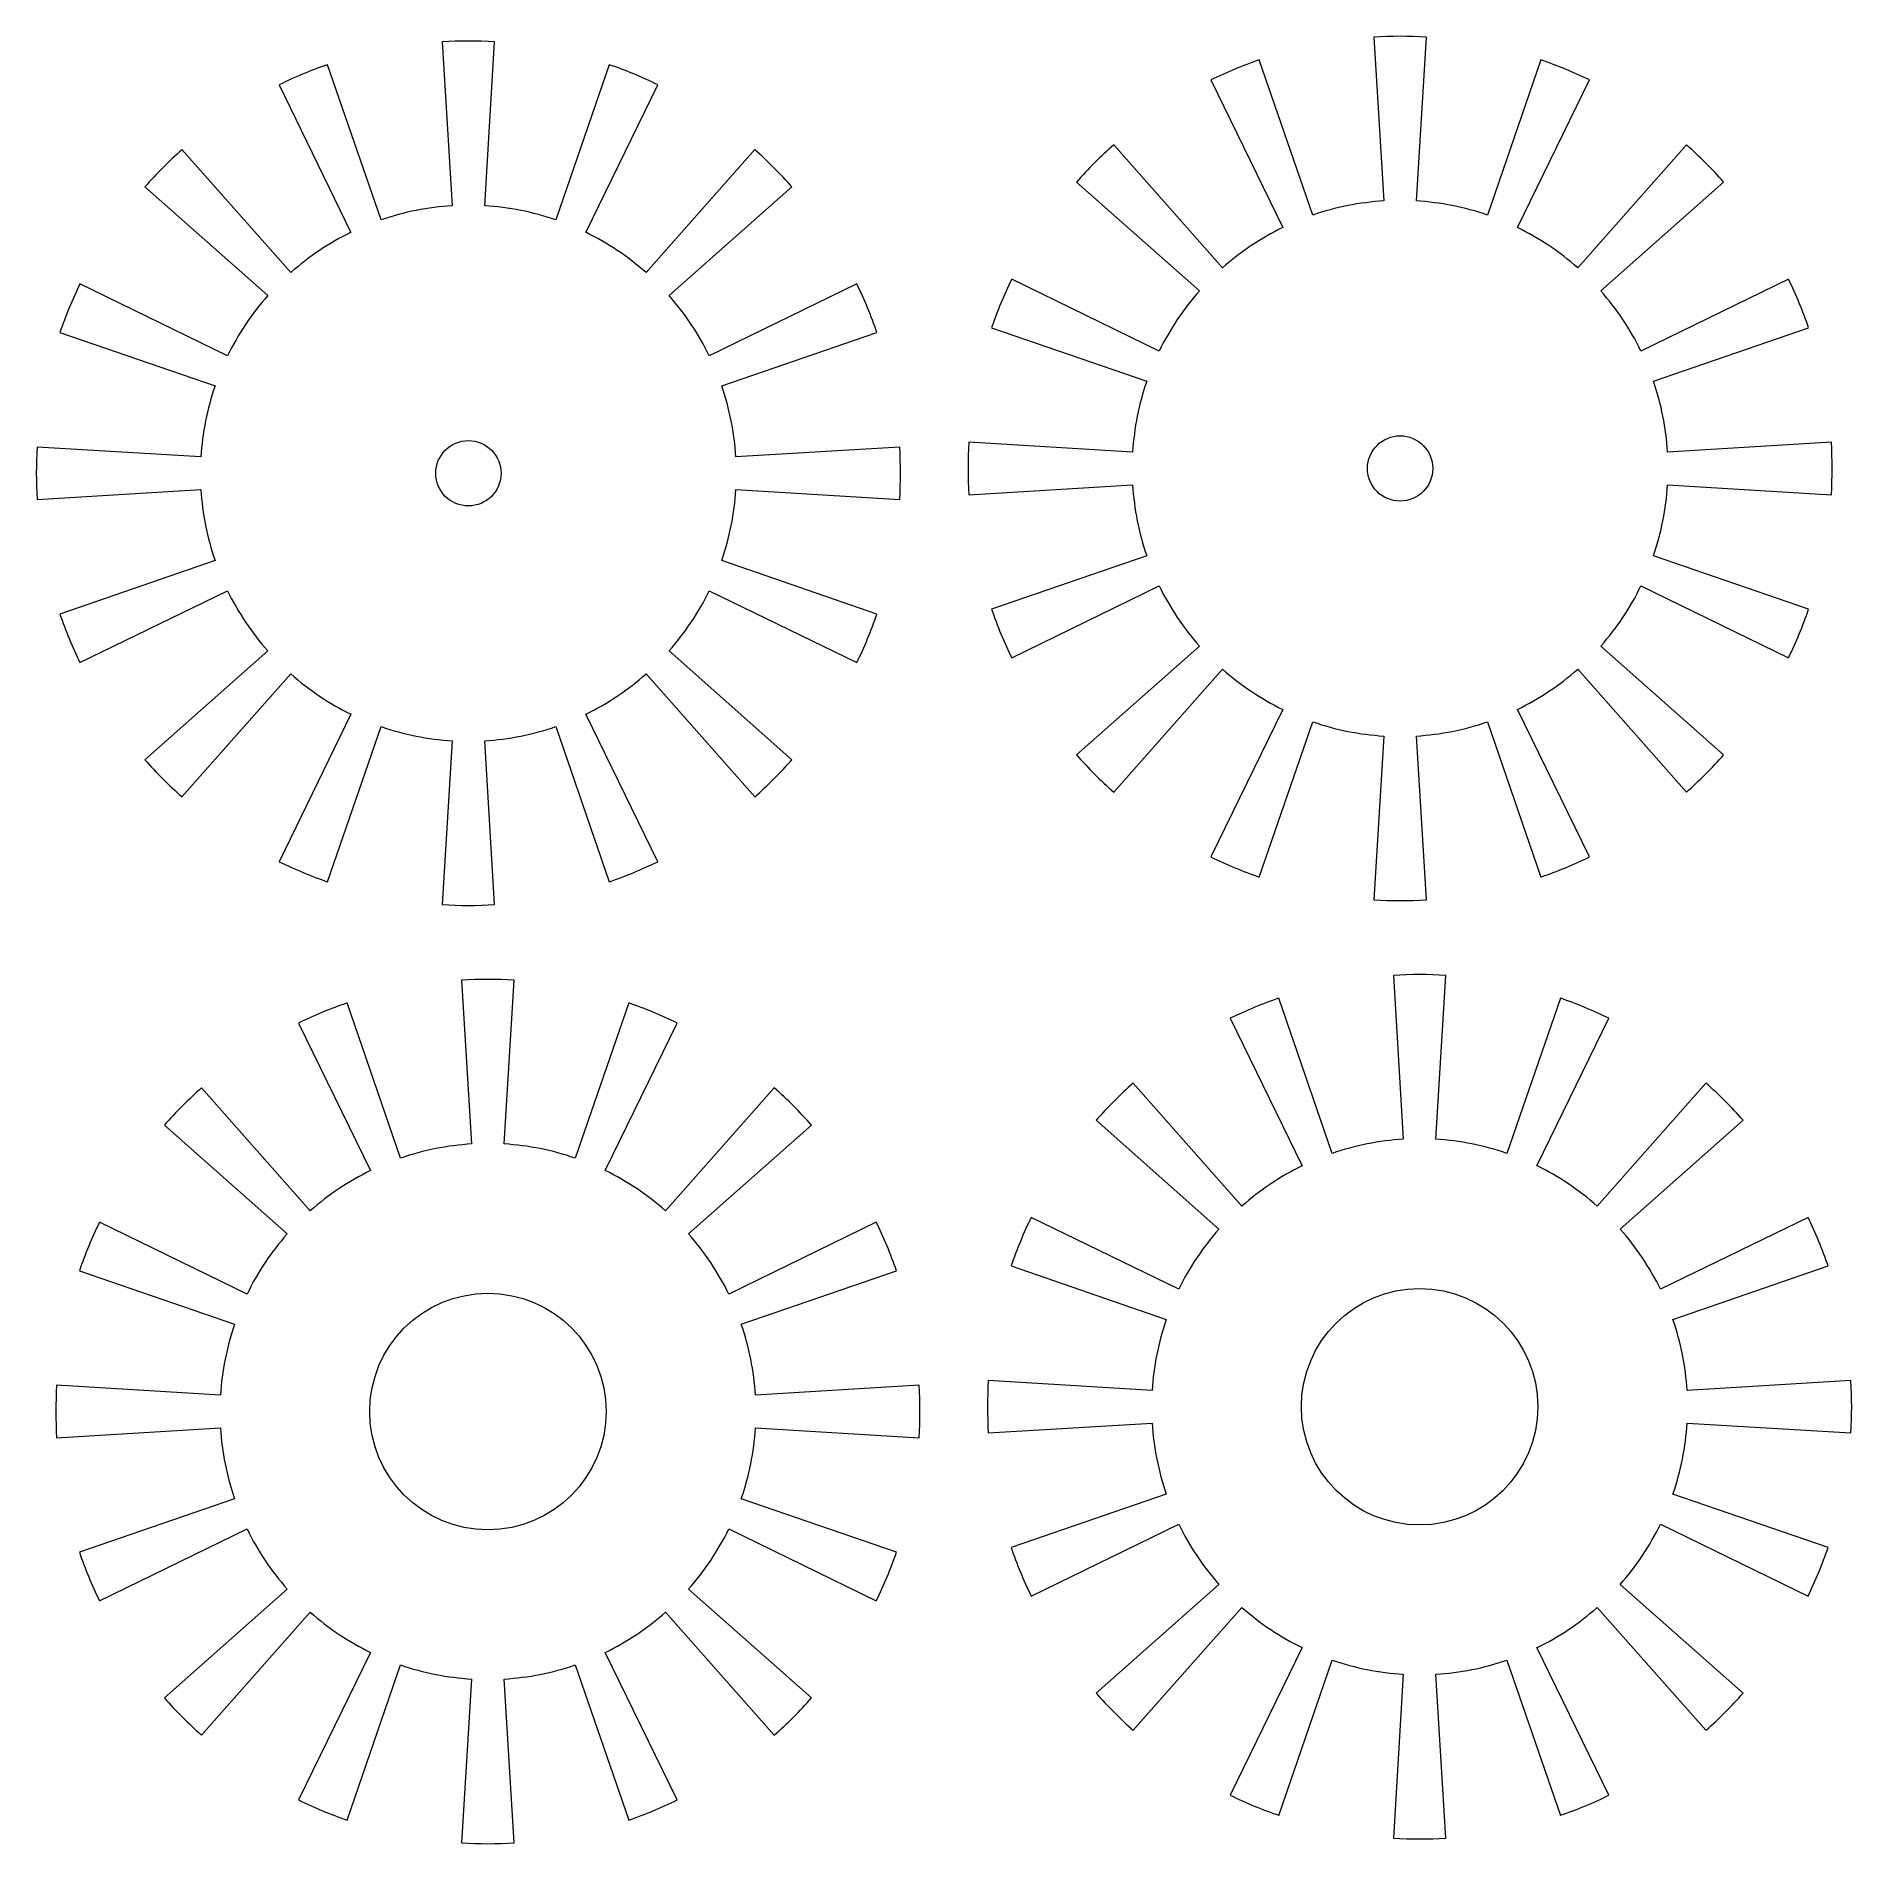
# Model space of a CAD drawing. Header units: inches. Extents: x -1.56 to 4.98, y -4.93 to 1.57.
import ezdxf

# ---------------------------------------------------------------- set-up
doc = ezdxf.new("R2010")
doc.units = ezdxf.units.IN
doc.header["$MEASUREMENT"] = 0

msp = doc.modelspace()

# ---------------------------------------------------------------- linework, layer by layer
at = {"color": 242, "linetype": 'Continuous', "lineweight": 15, "true_color": 0xcd2027}
for p, q in [((3.2589, 1.5695), (3.2948, 0.9799)), ((3.412, 0.9799), (3.4479, 1.5695)), ((-0.0945, 1.5524), (-0.0586, 0.9627)), ((0.0586, 0.9627), (0.0945, 1.5524)), ((-0.3143, 0.9119), (-0.5068, 1.4703)), ((0.5068, 1.4703), (0.3143, 0.9119)), ((3.0391, 0.929), (2.8466, 1.4875)), ((3.8601, 1.4875), (3.6677, 0.929)), ((-0.6814, 1.398), (-0.4226, 0.867)), ((0.4226, 0.867), (0.6814, 1.398)), ((2.672, 1.4152), (2.9308, 0.8842)), ((3.7759, 0.8842), (4.0347, 1.4152)), ((2.7141, 0.7394), (2.3225, 1.1817)), ((4.3842, 1.1817), (3.9927, 0.7394)), ((-0.6393, 0.7222), (-1.0309, 1.1645)), ((1.0309, 1.1645), (0.6393, 0.7222)), ((2.1889, 1.048), (2.6312, 0.6565)), ((4.0756, 0.6565), (4.5179, 1.048)), ((-1.1645, 1.0309), (-0.7222, 0.6393)), ((0.7222, 0.6393), (1.1645, 1.0309)), ((-0.867, 0.4226), (-1.398, 0.6814)), ((1.398, 0.6814), (0.867, 0.4226)), ((2.4864, 0.4397), (1.9554, 0.6985)), ((4.7514, 0.6985), (4.2204, 0.4397)), ((1.883, 0.5239), (2.4415, 0.3314)), ((4.2652, 0.3314), (4.8237, 0.5239)), ((-1.4703, 0.5068), (-0.9119, 0.3143)), ((0.9119, 0.3143), (1.4703, 0.5068)), ((-0.9627, 0.0586), (-1.5524, 0.0945)), ((1.5524, 0.0945), (0.9627, 0.0586)), ((2.3907, 0.0758), (1.801, 0.1117)), ((4.9057, 0.1117), (4.3161, 0.0758)), ((-1.5524, -0.0945), (-0.9627, -0.0586)), ((0.9627, -0.0586), (1.5524, -0.0945)), ((1.801, -0.0773), (2.3907, -0.0414)), ((4.3161, -0.0414), (4.9057, -0.0773)), ((-0.9119, -0.3143), (-1.4703, -0.5068)), ((1.4703, -0.5068), (0.9119, -0.3143)), ((2.4415, -0.2971), (1.883, -0.4896)), ((4.8237, -0.4896), (4.2652, -0.2971)), ((-1.398, -0.6814), (-0.867, -0.4226)), ((0.867, -0.4226), (1.398, -0.6814)), ((1.9554, -0.6642), (2.4864, -0.4054)), ((4.2204, -0.4054), (4.7514, -0.6642)), ((-0.7222, -0.6393), (-1.1645, -1.0309)), ((1.1645, -1.0309), (0.7222, -0.6393)), ((2.6312, -0.6221), (2.1889, -1.0137)), ((4.5179, -1.0137), (4.0756, -0.6221)), ((2.3225, -1.1473), (2.7141, -0.705)), ((3.9927, -0.705), (4.3842, -1.1473)), ((-1.0309, -1.1645), (-0.6393, -0.7222)), ((0.6393, -0.7222), (1.0309, -1.1645)), ((-0.4226, -0.867), (-0.6814, -1.398)), ((-0.5068, -1.4703), (-0.3143, -0.9119)), ((0.3143, -0.9119), (0.5068, -1.4703)), ((0.6814, -1.398), (0.4226, -0.867)), ((2.9308, -0.8498), (2.672, -1.3808)), ((2.8466, -1.4532), (3.0391, -0.8947)), ((3.6677, -0.8947), (3.8601, -1.4532)), ((4.0347, -1.3808), (3.7759, -0.8498)), ((-0.0586, -0.9627), (-0.0945, -1.5524)), ((0.0945, -1.5524), (0.0586, -0.9627)), ((3.2948, -0.9455), (3.2589, -1.5352)), ((3.4479, -1.5352), (3.412, -0.9455)), ((-0.0243, -1.824), (0.0116, -2.4137)), ((0.1288, -2.4137), (0.1647, -1.824)), ((3.3291, -1.8069), (3.365, -2.3965)), ((3.4822, -2.3965), (3.5181, -1.8069)), ((3.1093, -2.4474), (2.9168, -1.8889)), ((3.9303, -1.8889), (3.7378, -2.4474)), ((-0.2441, -2.4645), (-0.4366, -1.906)), ((0.5769, -1.906), (0.3845, -2.4645)), ((-0.6112, -1.9784), (-0.3524, -2.5094)), ((0.4928, -2.5094), (0.7516, -1.9784)), ((2.7422, -1.9612), (3.001, -2.4922)), ((3.8461, -2.4922), (4.1049, -1.9612)), ((-0.5691, -2.6542), (-0.9607, -2.2119)), ((1.101, -2.2119), (0.7095, -2.6542)), ((2.7843, -2.637), (2.3927, -2.1947)), ((4.4544, -2.1947), (4.0629, -2.637)), ((-1.0943, -2.3455), (-0.652, -2.7371)), ((0.7924, -2.7371), (1.2347, -2.3455)), ((2.2591, -2.3284), (2.7014, -2.7199)), ((4.1458, -2.7199), (4.5881, -2.3284)), ((2.5566, -2.9367), (2.0256, -2.6778)), ((4.8216, -2.6778), (4.2906, -2.9367)), ((-0.7968, -2.9538), (-1.3278, -2.695)), ((1.4682, -2.695), (0.9372, -2.9538)), ((-1.4002, -2.8696), (-0.8417, -3.0621)), ((0.9821, -3.0621), (1.5405, -2.8696)), ((1.9532, -2.8525), (2.5117, -3.0449)), ((4.3354, -3.0449), (4.8939, -2.8525)), ((2.4609, -3.3006), (1.8712, -3.2647)), ((4.9759, -3.2647), (4.3863, -3.3006)), ((-0.8925, -3.3178), (-1.4822, -3.2819)), ((1.6225, -3.2819), (1.0329, -3.3178)), ((-1.4822, -3.4709), (-0.8925, -3.435)), ((1.0329, -3.435), (1.6225, -3.4709)), ((1.8712, -3.4537), (2.4609, -3.4178)), ((4.3863, -3.4178), (4.9759, -3.4537)), ((-0.8417, -3.6907), (-1.4002, -3.8831)), ((1.5405, -3.8831), (0.9821, -3.6907)), ((2.5117, -3.6735), (1.9532, -3.866)), ((4.8939, -3.866), (4.3354, -3.6735)), ((2.0256, -4.0406), (2.5566, -3.7818)), ((4.2906, -3.7818), (4.8216, -4.0406)), ((-1.3278, -4.0578), (-0.7968, -3.799)), ((0.9372, -3.799), (1.4682, -4.0578)), ((-0.652, -4.0157), (-1.0943, -4.4072)), ((1.2347, -4.4072), (0.7924, -4.0157)), ((2.7014, -3.9985), (2.2591, -4.3901)), ((4.5881, -4.3901), (4.1458, -3.9985)), ((-0.9607, -4.5409), (-0.5691, -4.0986)), ((0.7095, -4.0986), (1.101, -4.5409)), ((2.3927, -4.5237), (2.7843, -4.0814)), ((4.0629, -4.0814), (4.4544, -4.5237)), ((-0.3524, -4.2434), (-0.6112, -4.7744)), ((0.7516, -4.7744), (0.4928, -4.2434)), ((3.001, -4.2262), (2.7422, -4.7572)), ((4.1049, -4.7572), (3.8461, -4.2262)), ((-0.4366, -4.8467), (-0.2441, -4.2883)), ((0.3845, -4.2883), (0.5769, -4.8467)), ((2.9168, -4.8296), (3.1093, -4.2711)), ((3.7378, -4.2711), (3.9303, -4.8296)), ((0.0116, -4.3391), (-0.0243, -4.9287)), ((0.1647, -4.9287), (0.1288, -4.3391)), ((3.365, -4.3219), (3.3291, -4.9116)), ((3.5181, -4.9116), (3.4822, -4.3219))]:
    msp.add_line(p, q, dxfattribs=at)
for centre, radius in [((3.3534, 0.0172), 0.1175), ((0, 0), 0.1175), ((3.4236, -3.3592), 0.4255), ((0.0702, -3.3764), 0.4255)]:
    msp.add_circle(centre, radius, dxfattribs=at)
for centre, radius, start, end in [((3.3534, 0.0172), 1.5552, 86.51644, 93.48356), ((0, 0), 1.5552, 86.51644, 93.48356), ((0, 0), 1.5552, 109.01644, 115.98356), ((0, 0), 1.5552, 64.01644, 70.98356), ((3.3534, 0.0172), 1.5552, 109.01644, 115.98356), ((3.3534, 0.0172), 1.5552, 64.01644, 70.98356), ((3.3534, 0.0172), 1.5552, 131.51644, 138.48356), ((3.3534, 0.0172), 1.5552, 41.51644, 48.48356), ((0, 0), 1.5552, 131.51644, 138.48356), ((0, 0), 1.5552, 41.51644, 48.48356), ((0, 0), 0.9645, 93.48356, 109.01644), ((0, 0), 0.9645, 70.98356, 86.51644), ((3.3534, 0.0172), 0.9645, 93.48356, 109.01644), ((3.3534, 0.0172), 0.9645, 70.98356, 86.51644), ((0, 0), 0.9645, 115.98356, 131.51644), ((0, 0), 0.9645, 48.48356, 64.01644), ((3.3534, 0.0172), 0.9645, 115.98356, 131.51644), ((3.3534, 0.0172), 0.9645, 48.48356, 64.01644), ((0, 0), 1.5552, 154.01644, 160.98356), ((0, 0), 1.5552, 19.01644, 25.98356), ((3.3534, 0.0172), 1.5552, 154.01644, 160.98356), ((3.3534, 0.0172), 0.9645, 138.48356, 154.01644), ((3.3534, 0.0172), 0.9645, 25.98356, 41.51644), ((3.3534, 0.0172), 1.5552, 19.01644, 25.98356), ((0, 0), 0.9645, 138.48356, 154.01644), ((0, 0), 0.9645, 25.98356, 41.51644), ((3.3534, 0.0172), 0.9645, 160.98356, 176.51644), ((3.3534, 0.0172), 0.9645, 3.48356, 19.01644), ((0, 0), 0.9645, 160.98356, 176.51644), ((0, 0), 0.9645, 3.48356, 19.01644), ((0, 0), 1.5552, 176.51644, 183.48356), ((0, 0), 1.5552, 356.51644, 3.48356), ((3.3534, 0.0172), 1.5552, 176.51644, 183.48356), ((3.3534, 0.0172), 1.5552, 356.51644, 3.48356), ((0, 0), 0.9645, 183.48356, 199.01644), ((0, 0), 0.9645, 340.98356, 356.51644), ((3.3534, 0.0172), 0.9645, 183.48356, 199.01644), ((3.3534, 0.0172), 0.9645, 340.98356, 356.51644), ((0, 0), 0.9645, 205.98356, 221.51644), ((0, 0), 0.9645, 318.48356, 334.01644), ((3.3534, 0.0172), 0.9645, 205.98356, 221.51644), ((3.3534, 0.0172), 0.9645, 318.48356, 334.01644), ((0, 0), 1.5552, 199.01644, 205.98356), ((0, 0), 1.5552, 334.01644, 340.98356), ((3.3534, 0.0172), 1.5552, 199.01644, 205.98356), ((3.3534, 0.0172), 1.5552, 334.01644, 340.98356), ((3.3534, 0.0172), 0.9645, 228.48356, 244.01644), ((3.3534, 0.0172), 0.9645, 295.98356, 311.51644), ((0, 0), 0.9645, 228.48356, 244.01644), ((0, 0), 0.9645, 295.98356, 311.51644), ((0, 0), 0.9645, 250.98356, 266.51644), ((0, 0), 0.9645, 273.48356, 289.01644), ((3.3534, 0.0172), 0.9645, 250.98356, 266.51644), ((3.3534, 0.0172), 0.9645, 273.48356, 289.01644), ((0, 0), 1.5552, 221.51644, 228.48356), ((0, 0), 1.5552, 311.51644, 318.48356), ((3.3534, 0.0172), 1.5552, 221.51644, 228.48356), ((3.3534, 0.0172), 1.5552, 311.51644, 318.48356), ((0, 0), 1.5552, 244.01644, 250.98356), ((0, 0), 1.5552, 289.01644, 295.98356), ((3.3534, 0.0172), 1.5552, 244.01644, 250.98356), ((3.3534, 0.0172), 1.5552, 289.01644, 295.98356), ((0, 0), 1.5552, 266.51644, 273.48356), ((3.3534, 0.0172), 1.5552, 266.51644, 273.48356), ((0.0702, -3.3764), 1.5552, 86.51644, 93.48356), ((3.4236, -3.3592), 1.5552, 86.51644, 93.48356), ((3.4236, -3.3592), 1.5552, 109.01644, 115.98356), ((3.4236, -3.3592), 1.5552, 64.01644, 70.98356), ((0.0702, -3.3764), 1.5552, 109.01644, 115.98356), ((0.0702, -3.3764), 1.5552, 64.01644, 70.98356), ((0.0702, -3.3764), 1.5552, 131.51644, 138.48356), ((0.0702, -3.3764), 1.5552, 41.51644, 48.48356), ((3.4236, -3.3592), 1.5552, 131.51644, 138.48356), ((3.4236, -3.3592), 1.5552, 41.51644, 48.48356), ((0.0702, -3.3764), 0.9645, 93.48356, 109.01644), ((0.0702, -3.3764), 0.9645, 70.98356, 86.51644), ((3.4236, -3.3592), 0.9645, 93.48356, 109.01644), ((3.4236, -3.3592), 0.9645, 70.98356, 86.51644), ((0.0702, -3.3764), 0.9645, 115.98356, 131.51644), ((0.0702, -3.3764), 0.9645, 48.48356, 64.01644), ((3.4236, -3.3592), 0.9645, 115.98356, 131.51644), ((3.4236, -3.3592), 0.9645, 48.48356, 64.01644), ((3.4236, -3.3592), 1.5552, 154.01644, 160.98356), ((3.4236, -3.3592), 1.5552, 19.01644, 25.98356), ((0.0702, -3.3764), 1.5552, 154.01644, 160.98356), ((0.0702, -3.3764), 0.9645, 138.48356, 154.01644), ((0.0702, -3.3764), 0.9645, 25.98356, 41.51644), ((0.0702, -3.3764), 1.5552, 19.01644, 25.98356), ((3.4236, -3.3592), 0.9645, 138.48356, 154.01644), ((3.4236, -3.3592), 0.9645, 25.98356, 41.51644), ((0.0702, -3.3764), 0.9645, 160.98356, 176.51644), ((0.0702, -3.3764), 0.9645, 3.48356, 19.01644), ((3.4236, -3.3592), 0.9645, 160.98356, 176.51644), ((3.4236, -3.3592), 0.9645, 3.48356, 19.01644), ((3.4236, -3.3592), 1.5552, 176.51644, 183.48356), ((3.4236, -3.3592), 1.5552, 356.51644, 3.48356), ((0.0702, -3.3764), 1.5552, 176.51644, 183.48356), ((0.0702, -3.3764), 1.5552, 356.51644, 3.48356), ((0.0702, -3.3764), 0.9645, 183.48356, 199.01644), ((0.0702, -3.3764), 0.9645, 340.98356, 356.51644), ((3.4236, -3.3592), 0.9645, 183.48356, 199.01644), ((3.4236, -3.3592), 0.9645, 340.98356, 356.51644), ((3.4236, -3.3592), 0.9645, 205.98356, 221.51644), ((3.4236, -3.3592), 0.9645, 318.48356, 334.01644), ((0.0702, -3.3764), 0.9645, 205.98356, 221.51644), ((0.0702, -3.3764), 0.9645, 318.48356, 334.01644), ((0.0702, -3.3764), 1.5552, 199.01644, 205.98356), ((0.0702, -3.3764), 1.5552, 334.01644, 340.98356), ((3.4236, -3.3592), 1.5552, 199.01644, 205.98356), ((3.4236, -3.3592), 1.5552, 334.01644, 340.98356), ((0.0702, -3.3764), 0.9645, 228.48356, 244.01644), ((0.0702, -3.3764), 0.9645, 295.98356, 311.51644), ((3.4236, -3.3592), 0.9645, 228.48356, 244.01644), ((3.4236, -3.3592), 0.9645, 295.98356, 311.51644), ((0.0702, -3.3764), 0.9645, 250.98356, 266.51644), ((0.0702, -3.3764), 0.9645, 273.48356, 289.01644), ((3.4236, -3.3592), 0.9645, 250.98356, 266.51644), ((3.4236, -3.3592), 0.9645, 273.48356, 289.01644), ((0.0702, -3.3764), 1.5552, 221.51644, 228.48356), ((0.0702, -3.3764), 1.5552, 311.51644, 318.48356), ((3.4236, -3.3592), 1.5552, 221.51644, 228.48356), ((3.4236, -3.3592), 1.5552, 311.51644, 318.48356), ((3.4236, -3.3592), 1.5552, 244.01644, 250.98356), ((3.4236, -3.3592), 1.5552, 289.01644, 295.98356), ((0.0702, -3.3764), 1.5552, 244.01644, 250.98356), ((0.0702, -3.3764), 1.5552, 289.01644, 295.98356), ((0.0702, -3.3764), 1.5552, 266.51644, 273.48356), ((3.4236, -3.3592), 1.5552, 266.51644, 273.48356)]:
    msp.add_arc(centre, radius, start, end, dxfattribs=at)

doc.saveas('drawing.dxf')
